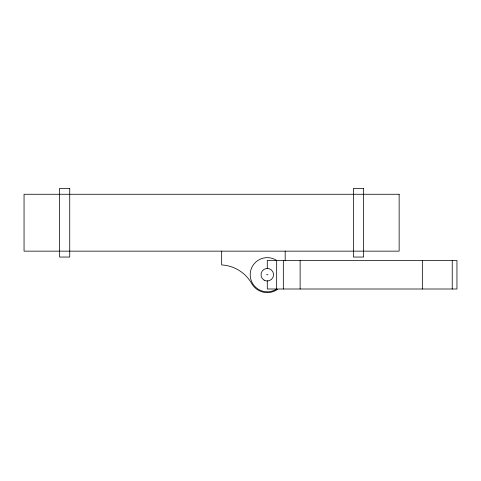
<?xml version="1.0" encoding="UTF-8"?>
<svg xmlns="http://www.w3.org/2000/svg" width="481" height="481" viewBox="0 0 481 481"><rect width="100%" height="100%" fill="white"/><g stroke="black" fill="none" stroke-linecap="round" stroke-linejoin="round"><path stroke-width="0.72" d="M266.588 274.729L267.977 274.729M452.236 260.449L452.236 289.003M422.342 260.449L422.342 289.003M300.12 260.449L300.12 289.003M285.185 251.148L285.185 260.726M283.327 260.449L283.327 289.003M267.28 268.717L267.28 260.449L456.95 260.449L456.95 289.003L267.28 289.003L267.28 280.742M221.663 251.148L221.663 264.923A36.893 36.893 0 0 1 251.707 283.562A17.905 17.905 0 0 0 277.597 289.358M69.733 188.372L59.554 188.372L59.554 257.046L69.733 257.046L69.733 188.372M363.636 188.372L353.457 188.372L353.457 257.046L363.636 257.046L363.636 188.372M399.14 194.27L24.05 194.27L24.05 251.148L399.14 251.148L399.14 194.27M276.665 289.003L276.665 260.449A17.082 17.082 0 0 0 254.407 263.498A17.082 17.082 0 0 0 254.407 285.961A17.082 17.082 0 0 0 276.665 289.003M264.141 280.17A6.289 6.289 0 0 0 273.569 274.729A6.289 6.289 0 0 0 264.141 269.282A6.289 6.289 0 0 0 264.141 280.17"/></g></svg>
